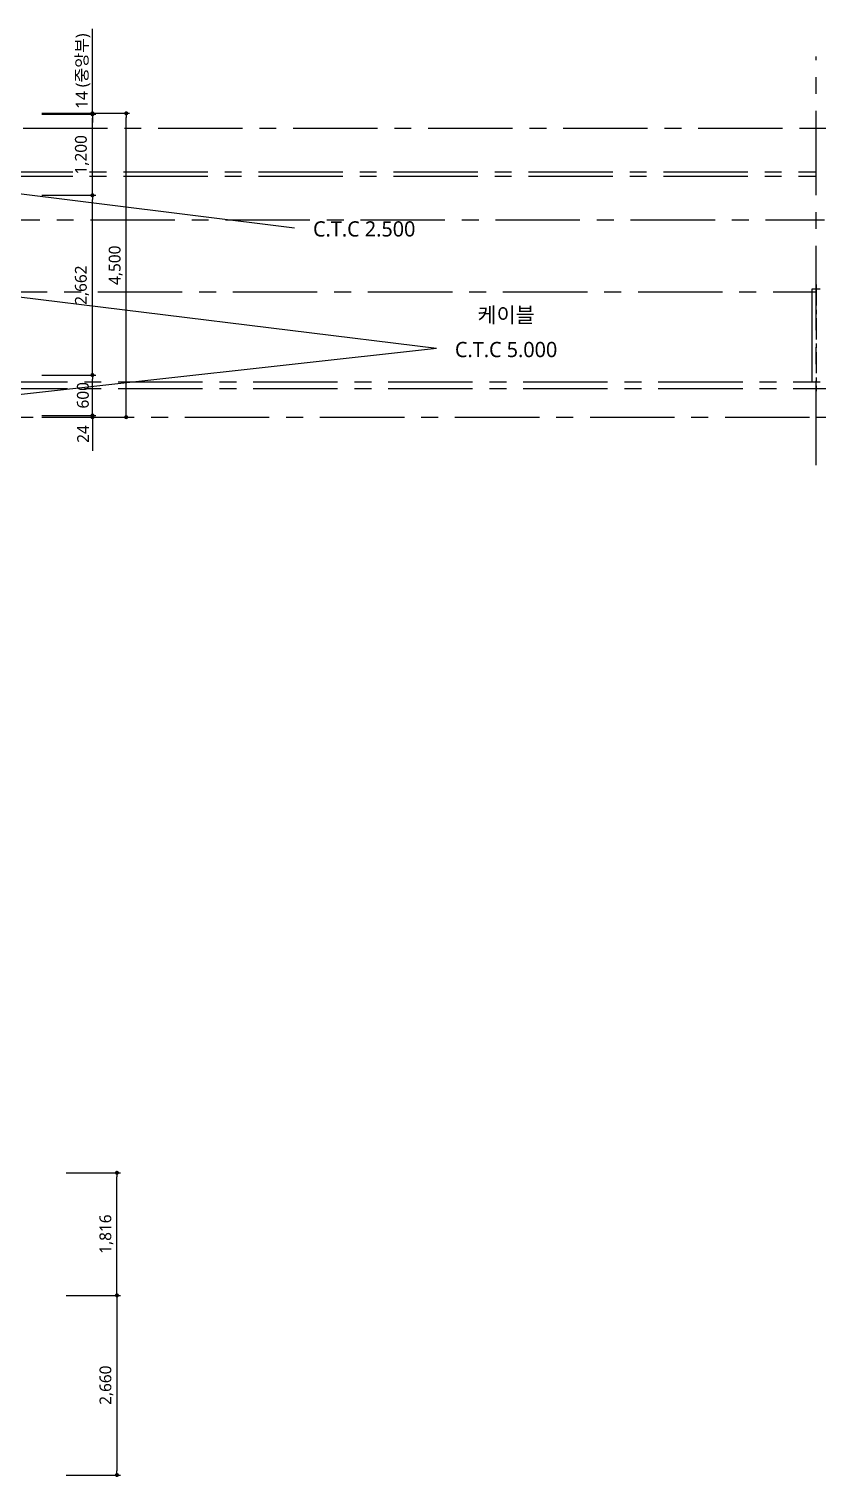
# Model space of a CAD drawing. Header units: metres. Extents: x 185094 to 267743, y 19941 to 53123.
# Drawn here: x 215481 to 227168, y 20295 to 41743 of the extents above; entities that cross this region are included whole.
import ezdxf
from ezdxf.enums import TextEntityAlignment as Align

# ---------------------------------------------------------------- set-up
doc = ezdxf.new("R2010")
doc.units = ezdxf.units.M
doc.header["$LTSCALE"] = 500
doc.linetypes.add('CENTER', pattern=[2, 1.25, -0.25, 0.25, -0.25])
doc.linetypes.add('HIDDEN', pattern=[0.375, 0.25, -0.125])
doc.layers.get('Defpoints').update_dxf_attribs({"color": 150})
for name, color, linetype in [('CS-DIML', 1, 'Continuous'), ('CS-LIN3', 2, 'Continuous'), ('CS-STEL-MAJR', 3, 'Continuous'), ('CS-STEL-MINR', 2, 'HIDDEN'), ('CZ-TEX2', 7, 'Continuous')]:
    doc.layers.add(name, color=color, linetype=linetype)
doc.styles.add('CZ-TEXT2', font='malgun_0.ttf')
doc.dimstyles.new('일반도면_100', dxfattribs={"dimscale": 120, "dimtxt": 3.5, "dimasz": 1.2, "dimexe": 1, "dimexo": 0, "dimgap": 1, "dimtad": 1, "dimdec": 0, "dimzin": 0, "dimlunit": 6, "dimtxsty": 'CZ-TEXT2', "dimblk1": 'DOT', "dimblk2": 'DOT', "dimsah": 1, "dimcen": 0.09, "dimclrd": 1, "dimclre": 1, "dimclrt": 7, "dimadec": 0, "dimazin": 0, "dimtfac": 0.072, "dimtdec": 0, "dimtix": 1, "dimtmove": 2, "dimatfit": 2, "dimldrblk": 'DOT', "dimfxl": 0, "dimtolj": 1, "dimtzin": 0, "dimarcsym": 0})

# ---------------------------------------------------------------- blocks, each defined once
blk = doc.blocks.new('_Dot')
at = {"color": 0, "linetype": 'ByBlock', "lineweight": -2}
blk.add_line((-0.5, 0), (-1, 0), dxfattribs=at)
at = {"color": 0, "linetype": 'ByBlock', "const_width": 0.5}
blk.add_lwpolyline([(-0.25, 0, 1), (0.25, 0, 1)], format="xyb", close=True, dxfattribs=at)
blk = doc.blocks.new('*D461')
at = {"layer": 'CS-DIML', "color": 1, "lineweight": -2, "transparency": 16777216}
for p, q in [((216034, 24801), (216834, 24801)), ((216784, 23045), (216784, 24741)), ((216034, 22985), (216834, 22985))]:
    blk.add_line(p, q, dxfattribs=at)
at = {"layer": 'Defpoints', "color": 0, "transparency": 16777216}
for p in [(216034, 24801), (216784, 24801), (216034, 22985)]:
    blk.add_point(p, dxfattribs=at)
at = {"layer": 'CS-DIML', "color": 1, "lineweight": -2, "transparency": 16777216, "xscale": 59.99999999999995, "yscale": 59.99999999999995, "zscale": 59.99999999999995}
for p, rotation in [((216784, 24801), 90), ((216784, 22985), 270)]:
    blk.add_blockref('_Dot', p, dxfattribs=dict(at, rotation=rotation))
at = {"layer": 'CS-DIML', "color": 7, "transparency": 16777216, "insert": (216628, 23893), "char_height": 175, "attachment_point": 5, "rotation": 90, "style": 'CZ-TEXT2'}
blk.add_mtext('\\A1;1,816', dxfattribs=at)
blk = doc.blocks.new('*D462')
at = {"layer": 'CS-DIML', "color": 1, "lineweight": -2, "transparency": 16777216}
for p, q in [((216034, 22985), (216834, 22985)), ((216784, 22925), (216784, 20385)), ((216034, 20325), (216834, 20325))]:
    blk.add_line(p, q, dxfattribs=at)
at = {"layer": 'Defpoints', "color": 0, "transparency": 16777216}
for p in [(216034, 22985), (216034, 20325), (216784, 20325)]:
    blk.add_point(p, dxfattribs=at)
at = {"layer": 'CS-DIML', "color": 1, "lineweight": -2, "transparency": 16777216, "xscale": 59.99999999999995, "yscale": 59.99999999999995, "zscale": 59.99999999999995}
for p, rotation in [((216784, 22985), 90), ((216784, 20325), 270)]:
    blk.add_blockref('_Dot', p, dxfattribs=dict(at, rotation=rotation))
at = {"layer": 'CS-DIML', "color": 7, "transparency": 16777216, "insert": (216629, 21655), "char_height": 175, "attachment_point": 5, "rotation": 90, "style": 'CZ-TEXT2'}
blk.add_mtext('\\A1;2,660', dxfattribs=at)
blk = doc.blocks.new('*D262')
at = {"layer": 'CS-DIML', "color": 1, "lineweight": -2, "transparency": 16777216}
for p, q in [((216421, 40493), (216971, 40493)), ((216921, 36053), (216921, 40433)), ((216421, 35993), (216971, 35993))]:
    blk.add_line(p, q, dxfattribs=at)
at = {"layer": 'Defpoints', "color": 0, "transparency": 16777216}
for p in [(216421, 40493), (216921, 40493), (216421, 35993)]:
    blk.add_point(p, dxfattribs=at)
at = {"layer": 'CS-DIML', "color": 1, "lineweight": -2, "transparency": 16777216, "xscale": 59.99999999999995, "yscale": 59.99999999999995, "zscale": 59.99999999999995}
for p, rotation in [((216921, 40493), 90), ((216921, 35993), 270)]:
    blk.add_blockref('_Dot', p, dxfattribs=dict(at, rotation=rotation))
at = {"layer": 'CS-DIML', "color": 7, "transparency": 16777216, "insert": (216765, 38243), "char_height": 175, "attachment_point": 5, "rotation": 90, "style": 'CZ-TEXT2'}
blk.add_mtext('\\A1;4,500', dxfattribs=at)
blk = doc.blocks.new('*D263')
at = {"layer": 'CS-DIML', "color": 1, "lineweight": -2, "transparency": 16777216}
for p, q in [((216421, 40553), (216421, 40613)), ((215671, 40493), (216471, 40493)), ((215671, 40479), (216471, 40479)), ((216421, 40479), (216421, 40493)), ((216421, 40419), (216421, 40359))]:
    blk.add_line(p, q, dxfattribs=at)
at = {"layer": 'Defpoints', "color": 0, "transparency": 16777216}
for p in [(215671, 40493), (215671, 40479), (216421, 40493)]:
    blk.add_point(p, dxfattribs=at)
at = {"layer": 'CS-DIML', "color": 1, "lineweight": -2, "transparency": 16777216, "xscale": 59.99999999999995, "yscale": 59.99999999999995, "zscale": 59.99999999999995}
for p, rotation in [((216421, 40493), 270), ((216421, 40479), 90)]:
    blk.add_blockref('_Dot', p, dxfattribs=dict(at, rotation=rotation))
at = {"layer": 'CS-DIML', "color": 7, "transparency": 16777216, "insert": (216281, 41118), "char_height": 175, "attachment_point": 5, "rotation": 90, "style": 'CZ-TEXT2'}
blk.add_mtext('\\A1;14 (중앙부)', dxfattribs=at)
blk = doc.blocks.new('*D264')
at = {"layer": 'CS-DIML', "color": 1, "lineweight": -2, "transparency": 16777216}
for p, q in [((215671, 40479), (216471, 40479)), ((216421, 39339), (216421, 40419)), ((215671, 39279), (216471, 39279))]:
    blk.add_line(p, q, dxfattribs=at)
at = {"layer": 'Defpoints', "color": 0, "transparency": 16777216}
for p in [(215671, 40479), (216421, 40479), (215671, 39279)]:
    blk.add_point(p, dxfattribs=at)
at = {"layer": 'CS-DIML', "color": 1, "lineweight": -2, "transparency": 16777216, "xscale": 59.99999999999995, "yscale": 59.99999999999995, "zscale": 59.99999999999995}
for p, rotation in [((216421, 40479), 90), ((216421, 39279), 270)]:
    blk.add_blockref('_Dot', p, dxfattribs=dict(at, rotation=rotation))
at = {"layer": 'CS-DIML', "color": 7, "transparency": 16777216, "insert": (216265, 39879), "char_height": 175, "attachment_point": 5, "rotation": 90, "style": 'CZ-TEXT2'}
blk.add_mtext('\\A1;1,200', dxfattribs=at)
blk = doc.blocks.new('*D265')
at = {"layer": 'CS-DIML', "color": 1, "lineweight": -2, "transparency": 16777216}
for p, q in [((215671, 39279), (216471, 39279)), ((216421, 36677), (216421, 39219)), ((215671, 36617), (216471, 36617))]:
    blk.add_line(p, q, dxfattribs=at)
at = {"layer": 'Defpoints', "color": 0, "transparency": 16777216}
for p in [(215671, 39279), (216421, 39279), (215671, 36617)]:
    blk.add_point(p, dxfattribs=at)
at = {"layer": 'CS-DIML', "color": 1, "lineweight": -2, "transparency": 16777216, "xscale": 59.99999999999995, "yscale": 59.99999999999995, "zscale": 59.99999999999995}
for p, rotation in [((216421, 39279), 90), ((216421, 36617), 270)]:
    blk.add_blockref('_Dot', p, dxfattribs=dict(at, rotation=rotation))
at = {"layer": 'CS-DIML', "color": 7, "transparency": 16777216, "insert": (216265, 37948), "char_height": 175, "attachment_point": 5, "rotation": 90, "style": 'CZ-TEXT2'}
blk.add_mtext('\\A1;2,662', dxfattribs=at)
blk = doc.blocks.new('*D266')
at = {"layer": 'CS-DIML', "color": 1, "lineweight": -2, "transparency": 16777216}
for p, q in [((215671, 36617), (216471, 36617)), ((216421, 36077), (216421, 36557)), ((215671, 36017), (216471, 36017))]:
    blk.add_line(p, q, dxfattribs=at)
at = {"layer": 'Defpoints', "color": 0, "transparency": 16777216}
for p in [(215671, 36617), (216421, 36617), (215671, 36017)]:
    blk.add_point(p, dxfattribs=at)
at = {"layer": 'CS-DIML', "color": 1, "lineweight": -2, "transparency": 16777216, "xscale": 59.99999999999995, "yscale": 59.99999999999995, "zscale": 59.99999999999995}
for p, rotation in [((216421, 36617), 90), ((216421, 36017), 270)]:
    blk.add_blockref('_Dot', p, dxfattribs=dict(at, rotation=rotation))
at = {"layer": 'CS-DIML', "color": 7, "transparency": 16777216, "insert": (216280, 36317), "char_height": 175, "attachment_point": 5, "rotation": 90, "style": 'CZ-TEXT2'}
blk.add_mtext('\\A1;600', dxfattribs=at)
blk = doc.blocks.new('*D267')
at = {"layer": 'CS-DIML', "color": 1, "lineweight": -2, "transparency": 16777216}
for p, q in [((216421, 36077), (216421, 36137)), ((215671, 36017), (216471, 36017)), ((215671, 35993), (216471, 35993)), ((216421, 35993), (216421, 36017)), ((216421, 35933), (216421, 35873))]:
    blk.add_line(p, q, dxfattribs=at)
at = {"layer": 'Defpoints', "color": 0, "transparency": 16777216}
for p in [(215671, 36017), (215671, 35993), (216421, 36017)]:
    blk.add_point(p, dxfattribs=at)
at = {"layer": 'CS-DIML', "color": 1, "lineweight": -2, "transparency": 16777216, "xscale": 59.99999999999995, "yscale": 59.99999999999995, "zscale": 59.99999999999995}
for p, rotation in [((216421, 36017), 270), ((216421, 35993), 90)]:
    blk.add_blockref('_Dot', p, dxfattribs=dict(at, rotation=rotation))
at = {"layer": 'CS-DIML', "color": 7, "transparency": 16777216, "insert": (216282, 35743), "char_height": 175, "attachment_point": 5, "rotation": 90, "style": 'CZ-TEXT2'}
blk.add_mtext('\\A1;24', dxfattribs=at)

msp = doc.modelspace()

# ---------------------------------------------------------------- linework, layer by layer
at = {"color": 1, "linetype": 'CENTER', "ltscale": 2}
msp.add_line((227138.1747, 35280.1628), (227138.1747, 41333.6547), dxfattribs=at)
at = {"color": 254, "linetype": 'CENTER', "ltscale": 2}
for p, q in [((211394.0366, 40274.1447), (227138.1747, 40274.1447)), ((214879.2906, 39625.2407), (227138.1747, 39625.2407)), ((214879.2906, 39562.1183), (227138.1747, 39562.1183)), ((214392.183, 38915.3853), (227138.1747, 38915.3853)), ((214501.8415, 37851.594), (227138.1747, 37851.594)), ((214802.175, 36517.469), (227138.1747, 36517.469)), ((214802.175, 36417.4715), (227138.1747, 36417.4715)), ((209790.5357, 35992.6147), (227138.1747, 35992.6147))]:
    msp.add_line(p, q, dxfattribs=at)
for p, q in [((212787.6346, 39618.2408), (219415.3748, 38799.3197)), ((214889.3717, 37831.6309), (221517.1119, 37012.7098)), ((227198.1747, 37889.469), (227078.1747, 37889.469)), ((227078.1747, 37889.469), (227078.1747, 36517.469)), ((214022.0412, 36185.7538), (221517.1119, 37012.7098)), ((227078.1747, 36517.469), (227198.1747, 36517.469))]:
    msp.add_line(p, q)
at = {"color": 1, "linetype": 'CENTER', "ltscale": 0.5}
msp.add_line((227138.1747, 37957.4973), (227138.1747, 36379.6432), dxfattribs=at)
at = {"layer": 'CS-DIML'}
for p, q in [((216420.5357, 40492.6147), (216420.5357, 41742.6147)), ((216420.5357, 35992.6147), (216420.5357, 35492.6147))]:
    msp.add_line(p, q, dxfattribs=at)
at = {"layer": 'CS-LIN3'}
msp.add_line((227138.1747, 36417.4715), (252138.1747, 36417.4715), dxfattribs=at)
at = {"layer": 'CS-STEL-MAJR'}
for p, q in [((227138.1747, 40274.1447), (252138.1747, 40274.1447)), ((227138.1747, 35992.6147), (252138.1747, 35992.6147))]:
    msp.add_line(p, q, dxfattribs=at)
at = {"layer": 'CS-STEL-MINR'}
msp.add_line((227138.1747, 38915.3853), (252138.1747, 38915.3853), dxfattribs=at)

# ---------------------------------------------------------------- texts
at = {"layer": 'CZ-TEX2', "style": 'CZ-TEXT2'}
for s, p in [('C.T.C 2.500', (220446.0957, 38781.3044)), ('케이블', (222547.8328, 37505.4526)), ('C.T.C 5.000', (222547.8328, 36994.6945))]:
    msp.add_text(s, height=225, dxfattribs=at).set_placement(p, align=Align.MIDDLE_CENTER)

# ---------------------------------------------------------------- dimensions: what is measured, and where the dimension line sits
at = {"layer": 'CS-DIML'}
dim = msp.add_linear_dim(base=(216420.5357, 40492.6147), p1=(215670.5357, 40478.6147), p2=(215670.5357, 40492.6147), angle=90, text='<> (중앙부)', dimstyle='일반도면_100', override={"dimscale": 50}, dxfattribs=at)
dim.commit()
dim.dimension.update_dxf_attribs({"geometry": '*D263', "text_midpoint": (216281.1335, 41117.6147), "dimtype": 160})
for base, p1, p2, angle, override, picture, middle in [((216420.5357, 40478.6147), (215670.5357, 39278.6147), (215670.5357, 40478.6147), 90, {"dimscale": 50}, '*D264', (216264.965, 39878.6147)), ((216920.5357, 40492.6147), (216420.5357, 35992.6147), (216420.5357, 40492.6147), 90, {"dimscale": 50, "dimtxsty": 'CZ-TEXT2'}, '*D262', (216765.4406, 38242.6147)), ((216420.5357, 39278.6147), (215670.5357, 36616.6147), (215670.5357, 39278.6147), 90, {"dimscale": 50}, '*D265', (216265.4406, 37947.6147)), ((216420.5357, 36616.6147), (215670.5357, 36016.6147), (215670.5357, 36616.6147), 90, {"dimscale": 50}, '*D266', (216280.123, 36316.6147)), ((216783.6352, 24800.8878), (216033.6352, 22985.2878), (216033.6352, 24800.8878), 90, {"dimscale": 50}, '*D461', (216628.0646, 23893.0878)), ((216783.6352, 20324.8878), (216033.6352, 22985.2878), (216033.6352, 20324.8878), 270, {"dimscale": 50}, '*D462', (216628.5401, 21655.0878))]:
    dim = msp.add_linear_dim(base=base, p1=p1, p2=p2, angle=angle, dimstyle='일반도면_100', override=override, dxfattribs=at)
    dim.commit()
    dim.dimension.update_dxf_attribs({"geometry": picture, "text_midpoint": middle})
dim = msp.add_linear_dim(base=(216420.5357, 36016.6147), p1=(215670.5357, 35992.6147), p2=(215670.5357, 36016.6147), angle=90, dimstyle='일반도면_100', override={"dimscale": 50}, dxfattribs=at)
dim.commit()
dim.dimension.update_dxf_attribs({"geometry": '*D267', "text_midpoint": (216281.6091, 35742.6147), "dimtype": 160})

doc.saveas('drawing.dxf')
